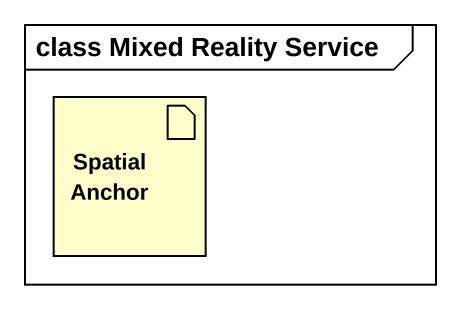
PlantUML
@startuml
mainframe class Mixed Reality Service
artifact "Spatial Anchor" as Spatial_Anchor
@enduml
